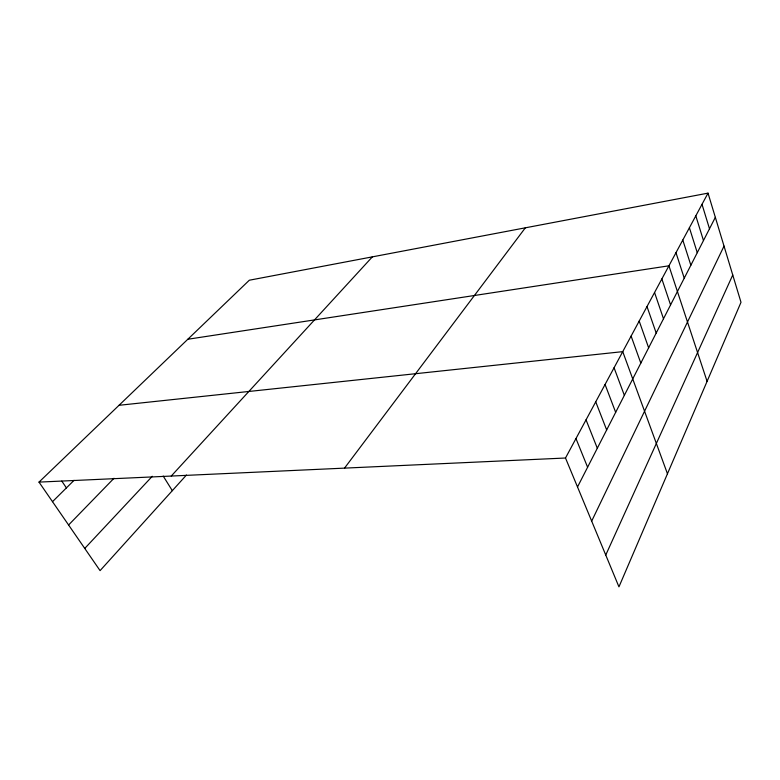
<?xml version="1.0" encoding="UTF-8"?>
<svg xmlns="http://www.w3.org/2000/svg" width="780" height="780" viewBox="0 0 780 780"><rect width="100%" height="100%" fill="white"/><g stroke="black" fill="none" stroke-linecap="round" stroke-linejoin="round"><path stroke-width="1.17" d="M605.758 555.048L732.751 274.979M591.679 521.108L724.025 246.109M577.512 486.973L715.338 217.337M708.025 193.138L741 302.289L618.95 586.862L565.5 458.016L708.025 193.138L249.317 280.225L39 482.108L100.074 570.629L186.439 475.04M344.526 468.127L525.34 227.819M171.249 476.053L372.352 256.864M84.757 548.428L152.295 476.278M68.591 524.989L113.997 478.267M52.504 501.676L74.032 480.344M187.834 339.251L668.928 265.805L707.09 381.361M119.018 405.298L622.742 351.644L667.456 473.772M39 482.108L565.5 458.016M61.796 481.094L66.417 487.9M163.205 476.063L172.322 490.669M575.971 438.555L587.603 467.23M586.043 419.835L597.314 448.237M595.735 401.827L606.664 429.946M605.066 384.481L615.664 412.327M614.065 367.76L624.351 395.333M631.108 336.082L640.819 363.11M639.191 321.058L648.638 347.822M647 306.55L656.194 333.04M654.557 292.519L663.497 318.747M661.859 278.947L670.576 304.912M675.977 252.71L684.245 278.158M682.792 240.025L690.856 265.219M689.403 227.75L697.261 252.691M695.809 215.855L703.472 240.542M702.01 204.321L709.498 228.764"/></g></svg>
